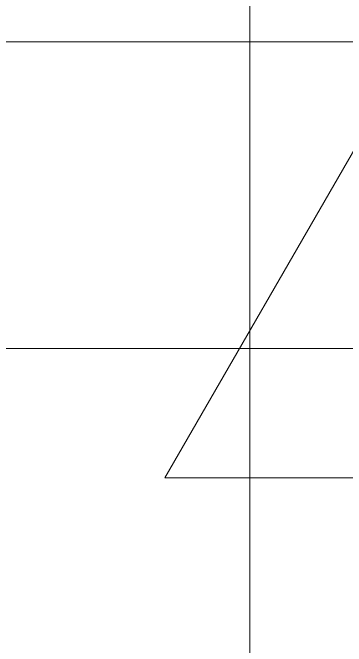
# Model space of a CAD drawing. Header units: millimetres. Extents: x -11798 to 72626, y -32713 to 44110.
# Drawn here: x 7856 to 8510, y 13261 to 14501 of the extents above; entities that cross this region are included whole.
import ezdxf

# ---------------------------------------------------------------- set-up
doc = ezdxf.new("R2010")
doc.units = ezdxf.units.MM
doc.layers.add('Марки', color=7, linetype='Continuous', lineweight=20)
doc.layers.add('Перекрытие штриховка', color=7, linetype='Continuous', lineweight=18)

# ---------------------------------------------------------------- blocks, each defined once
blk = doc.blocks.new('ADSK_Марка_ПерекрытиеПол - Экземпляр_Отделка пола-158379-План полов 3-го этажа')
at = {"layer": 'Марки', "color": 1, "true_color": 0xff0000}
for p, q in [((0, 9), (-5.196, 0)), ((5.196, 0), (0, 9)), ((-5.196, 0), (5.196, 0))]:
    blk.add_line(p, q, dxfattribs=at)

msp = doc.modelspace()

# ---------------------------------------------------------------- hatches: boundary and pattern name
at = {"layer": 'Перекрытие штриховка', "lineweight": 9, "true_color": 0x787878}
h = msp.add_hatch(dxfattribs=at)
h.set_pattern_fill('FP_31', color=8, style=0, pattern_type=2)
h.set_pattern_definition([(270, (8920, 16243.26), (600, 4e-14), []), (0, (8920, 16243.26), (0, 600), [])])
h.paths.add_polyline_path([(9968.702, 12248.264), (10065, 12249.29), (10065, 12288.264), (10016, 12288.264), (10016, 12294.764), (9999.5, 12294.764), (9999.5, 12321.764), (9988, 12321.764), (9988, 12328.264), (10065, 12328.264), (10065, 12628.264), (10075, 12628.264), (10075, 12661.264), (10102, 12661.264), (10102, 14996.848), (8905, 14980.09), (8905, 14710.105), (7422, 14710.105), (7422, 14576.685), (7424.882, 14596.194), (7433.418, 14614.953), (7447.28, 14632.242), (7465.934, 14647.396), (7491.26, 14660.757), (7514.597, 14669.073), (7542.736, 14674.763), (7587, 14676.685), (7612, 14676.685), (7663.18, 14670.918), (7713.058, 14653.113), (7755.403, 14626.506), (7791.821, 14590.088), (7819.223, 14546.478), (7836.233, 14497.865), (7842, 14446.685), (7840.873, 12896.685), (7836.233, 12855.505), (7819.223, 12806.892), (7788.925, 12760.386), (7755.403, 12726.864), (7711.793, 12699.462), (7663.18, 12682.451), (7612, 12676.685), (7557, 12677.67), (7542.736, 12678.606), (7510.985, 12685.584), (7488.664, 12693.538), (7465.934, 12705.974), (7447.28, 12721.128), (7433.418, 12738.417), (7424.882, 12757.176), (7422, 12776.685), (7422, 12661.264), (9045, 12661.264), (9045, 12628.264), (9055, 12628.264), (9055, 12328.264), (9132, 12328.264), (9132, 12321.764), (9120.5, 12321.764), (9120.5, 12294.764), (9104, 12294.764), (9104, 12288.264), (9055, 12288.264), (9055, 12248.264), (9861.718, 12248.264), (9965.452, 12308.155), (9968.702, 12302.526), (9978.731, 12308.155), (9992.371, 12285.014), (10002.121, 12290.644), (10005.162, 12284.894), (9941.718, 12248.264)])

# ---------------------------------------------------------------- block references
at = {"layer": 'Марки', "color": 1, "true_color": 0xff0000, "xscale": 99.99999999999993, "yscale": 99.99999999999993, "zscale": 99.99999999999993}
msp.add_blockref('ADSK_Марка_ПерекрытиеПол - Экземпляр_Отделка пола-158379-План полов 3-го этажа', (8673.755, 13590.604), dxfattribs=at)

doc.saveas('drawing.dxf')
